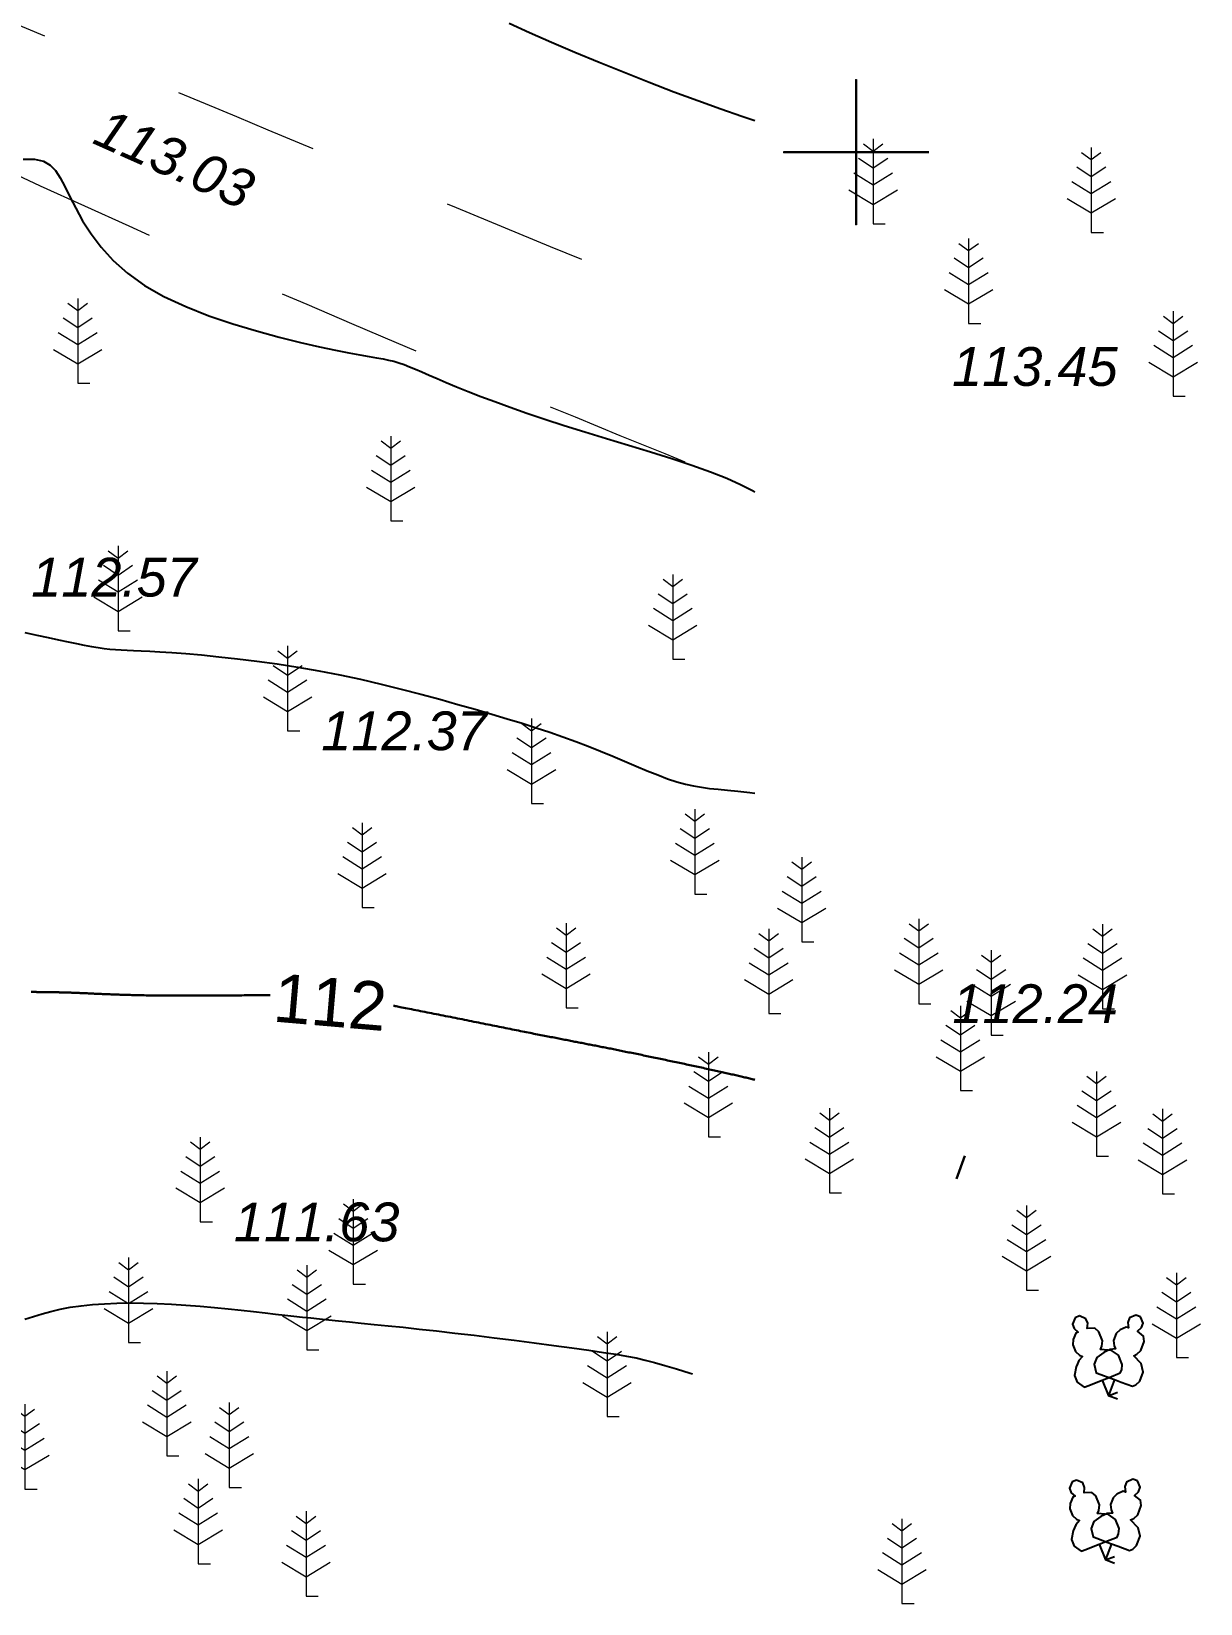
# Model space of a CAD drawing. Header units: millimetres. Extents: x 5405602 to 5405708, y 5524770 to 5524846.
# Drawn here: x 5405682.99 to 5405707.11, y 5524770.07 to 5524802.49 of the extents above; entities that cross this region are included whole.
import ezdxf
from ezdxf.enums import TextEntityAlignment as Align

# ---------------------------------------------------------------- set-up
doc = ezdxf.new("R2010")
doc.units = ezdxf.units.MM
doc.linetypes.add('0', pattern=[0])
doc.linetypes.add('1', pattern=[6, 3, -3])
doc.layers.add('11900000', color=1, linetype='Continuous', lineweight=30)
doc.layers.add('Горизонтали--MAJ', color=32, linetype='Continuous', lineweight=30)
for name, color, linetype in [('12000000', 7, 'Continuous'), ('61420000', 7, 'Continuous'), ('71132010', 94, 'Continuous'), ('71132060', 7, '0'), ('SC007', 7, 'Continuous'), ('Горизонтали--LBL', 32, 'Continuous'), ('Горизонтали--MIN', 32, 'Continuous')]:
    doc.layers.add(name, color=color, linetype=linetype)
doc.styles.add('Arial', font='arial.ttf')
doc.styles.add('WMF-Arial Cyr2', font='ariali.ttf')

# ---------------------------------------------------------------- blocks, each defined once
blk = doc.blocks.new('SYMBOL71132010')
at = {"layer": 'SC007'}
for points in [[(0.05, 1.75), (-0.05, 1.75), (-0.15, 1.65), (-0.15, 1.55), (-0.1, 1.45), (-0.15, 1.45), (-0.25, 1.35), (-0.3, 1.25), (-0.3, 1.1), (-0.25, 1), (-0.2, 0.95), (-0.3, 0.9), (-0.35, 0.85), (-0.4, 0.8), (-0.5, 0.65), (-0.5, 0.5), (-0.4, 0.35), (-0.3, 0.35), (-0.1, 0.35), (0, 0.35), (0.15, 0.35), (0.4, 0.35), (0.45, 0.4), (0.5, 0.5), (0.5, 0.7), (0.4, 0.85), (0.2, 0.95), (0.25, 1), (0.3, 1.1), (0.3, 1.3), (0.25, 1.4), (0.1, 1.45), (0.15, 1.55), (0.15, 1.65), (0.05, 1.75)], [(0, 0.35), (0, 0), (0.2, 0)]]:
    blk.add_lwpolyline(points, dxfattribs=at)
blk = doc.blocks.new('A$C30130042')
at = {"layer": '71132010'}
for p, rotation in [((0.745, 0.063), 21.51034729501832), ((0.746, 0.07), 339.5756782525)]:
    blk.add_blockref('SYMBOL71132010', p, dxfattribs=dict(at, rotation=rotation))
blk = doc.blocks.new('SYMBOL71132060')
at = {"layer": 'SC007', "color": 94, "lineweight": 0}
for points in [[(-0.2, 1.65), (0, 1.5), (0.2, 1.65)], [(0, 1.75), (0, 0), (0.25, 0)], [(-0.3, 1.35), (0, 1.15), (0.3, 1.35)], [(-0.4, 1.05), (0, 0.8), (0.4, 1.05)], [(-0.5, 0.7), (0, 0.4), (0.5, 0.7)]]:
    blk.add_lwpolyline(points, dxfattribs=at)

msp = doc.modelspace()

# ---------------------------------------------------------------- hatches: boundary and pattern name
at = {"layer": '12000000', "lineweight": 15, "ltscale": 0.02, "extrusion": (-0.000964997, -0.001555, 0.999998)}
for points in [[(5404064.233, 5522181.506, 1), (5404064.57, 5522181.528, 1)], [(5404083.083, 5522177.325, 1), (5404083.419, 5522177.346, 1)], [(5404069.03, 5522168.921, 1), (5404069.366, 5522168.943, 1)], [(5404081.838, 5522162.902, 1), (5404082.175, 5522162.923, 1)], [(5405683.89, 5524763.316, 1), (5405684.227, 5524763.338, 1)]]:
    msp.add_hatch(color=7, dxfattribs=at).paths.add_polyline_path(points)

# ---------------------------------------------------------------- linework, layer by layer
at = {"layer": '11900000', "color": 0, "linetype": '0', "lineweight": 15, "ltscale": 0.7}
for points in [[(5405700, 5524798.496), (5405700, 5524801.504)], [(5405700, 5524798.496), (5405700, 5524801.504)], [(5405700, 5524798.496), (5405700, 5524801.504)], [(5405700, 5524798.496), (5405700, 5524801.504)], [(5405700, 5524798.496), (5405700, 5524801.504)], [(5405700, 5524798.496), (5405700, 5524801.504)], [(5405700, 5524798.496), (5405700, 5524801.504)], [(5405700, 5524798.496), (5405700, 5524801.504)], [(5405700, 5524798.496), (5405700, 5524801.504)], [(5405700, 5524798.496), (5405700, 5524801.504)], [(5405700, 5524798.496), (5405700, 5524801.504)], [(5405700, 5524798.496), (5405700, 5524801.504)], [(5405700, 5524798.496), (5405700, 5524801.504)], [(5405700, 5524798.496), (5405700, 5524801.504)], [(5405700, 5524798.496), (5405700, 5524801.504)], [(5405700, 5524798.496), (5405700, 5524801.504)], [(5405698.496, 5524800), (5405701.504, 5524800)], [(5405698.496, 5524800), (5405701.504, 5524800)], [(5405698.496, 5524800), (5405701.504, 5524800)], [(5405698.496, 5524800), (5405701.504, 5524800)], [(5405698.496, 5524800), (5405701.504, 5524800)], [(5405698.496, 5524800), (5405701.504, 5524800)], [(5405698.496, 5524800), (5405701.504, 5524800)], [(5405698.496, 5524800), (5405701.504, 5524800)], [(5405698.496, 5524800), (5405701.504, 5524800)], [(5405698.496, 5524800), (5405701.504, 5524800)], [(5405698.496, 5524800), (5405701.504, 5524800)], [(5405698.496, 5524800), (5405701.504, 5524800)], [(5405698.496, 5524800), (5405701.504, 5524800)], [(5405698.496, 5524800), (5405701.504, 5524800)], [(5405698.496, 5524800), (5405701.504, 5524800)], [(5405698.496, 5524800), (5405701.504, 5524800)]]:
    msp.add_lwpolyline(points, dxfattribs=at)
at = {"layer": '11900000', "linetype": '0', "lineweight": 15, "ltscale": 0.7}
for points in [[(5405700, 5524798.496), (5405700, 5524801.504)], [(5405700, 5524798.496), (5405700, 5524801.504)], [(5405700, 5524798.496), (5405700, 5524801.504)], [(5405700, 5524798.496), (5405700, 5524801.504)], [(5405698.496, 5524800), (5405701.504, 5524800)], [(5405698.496, 5524800), (5405701.504, 5524800)], [(5405698.496, 5524800), (5405701.504, 5524800)], [(5405698.496, 5524800), (5405701.504, 5524800)], [(5405698.496, 5524800), (5405701.504, 5524800)], [(5405698.496, 5524800), (5405701.504, 5524800)], [(5405698.496, 5524800), (5405701.504, 5524800)], [(5405698.496, 5524800), (5405701.504, 5524800)]]:
    msp.add_lwpolyline(points, dxfattribs=at)
at = {"layer": '11900000', "color": 7}
for points in [[(5405700, 5524798.5, 0), (5405700, 5524801.5, 0)], [(5405700, 5524798.5, 0), (5405700, 5524801.5, 0)], [(5405698.5, 5524800, 0), (5405701.5, 5524800, 0)], [(5405698.5, 5524800, 0), (5405701.5, 5524800, 0)]]:
    msp.add_polyline3d(points, dxfattribs=at)
at = {"layer": '61420000', "linetype": '1', "lineweight": 15}
for points, knots in [([(5405694.343, 5524797.784), (5405690.888, 5524799.2), (5405679.912, 5524803.735), (5405668.424, 5524808.832), (5405659.744, 5524812.068), (5405658.137, 5524812.287), (5405657.181, 5524813.162), (5405656.603, 5524814.456), (5405656.503, 5524816.253), (5405657.132, 5524820.325), (5405656.994, 5524826.636), (5405659.102, 5524833.729), (5405660.66, 5524838.112), (5405661.265, 5524839.913)], [95.710988, 95.710988, 95.710988, 95.710988, 106.911766, 131.332327, 133.382144, 134.712844, 136.094937, 137.027816, 138.923181, 141.370925, 149.409107, 157.660526, 163.367739, 163.367739, 163.367739, 163.367739]), ([(5405671.291, 5524770.616), (5405670.961, 5524770.745), (5405665.622, 5524772.827), (5405657.539, 5524776.098), (5405649.507, 5524778.853), (5405644.881, 5524780.314), (5405644.535, 5524782.9), (5405645.972, 5524787.059), (5405647.299, 5524796.414), (5405651.023, 5524803.154), (5405653.437, 5524810.013), (5405655.305, 5524809.769), (5405656.952, 5524810.286), (5405658.697, 5524809.22), (5405667.778, 5524806.956), (5405680.444, 5524800.22), (5405692.962, 5524795.021), (5405697.908, 5524793.036)], [193.245061, 193.245061, 193.245061, 193.245061, 194.298529, 210.268166, 218.737077, 221.680796, 222.725351, 226.119576, 234.832274, 250.19536, 252.103309, 253.101857, 255.347995, 257.070206, 258.899568, 283.531127, 299.526473, 299.526473, 299.526473, 299.526473])]:
    msp.add_open_spline(points, degree=3, knots=knots, dxfattribs=at)
at = {"layer": 'Горизонтали--MAJ'}
for points in [[(5405687.913, 5524782.616), (5405687.873, 5524782.616), (5405687.826, 5524782.616), (5405687.774, 5524782.616), (5405687.719, 5524782.615), (5405687.661, 5524782.615), (5405687.602, 5524782.614), (5405687.543, 5524782.614), (5405687.486, 5524782.614), (5405687.43, 5524782.613), (5405687.377, 5524782.613), (5405687.326, 5524782.612), (5405687.277, 5524782.612), (5405687.228, 5524782.612), (5405687.181, 5524782.611), (5405687.134, 5524782.611), (5405687.087, 5524782.611), (5405687.04, 5524782.61), (5405686.993, 5524782.61), (5405686.946, 5524782.61), (5405686.899, 5524782.609), (5405686.852, 5524782.609), (5405686.805, 5524782.609), (5405686.758, 5524782.608), (5405686.711, 5524782.608), (5405686.664, 5524782.608), (5405686.617, 5524782.608), (5405686.57, 5524782.607), (5405686.523, 5524782.607), (5405686.476, 5524782.607), (5405686.43, 5524782.607), (5405686.383, 5524782.607), (5405686.337, 5524782.606), (5405686.291, 5524782.606), (5405686.245, 5524782.606), (5405686.199, 5524782.606), (5405686.154, 5524782.606), (5405686.108, 5524782.606), (5405686.063, 5524782.606), (5405686.018, 5524782.606), (5405685.974, 5524782.606), (5405685.93, 5524782.606), (5405685.886, 5524782.607), (5405685.842, 5524782.607), (5405685.799, 5524782.607), (5405685.756, 5524782.607), (5405685.714, 5524782.608), (5405685.672, 5524782.608), (5405685.63, 5524782.608), (5405685.589, 5524782.609), (5405685.548, 5524782.609), (5405685.508, 5524782.61), (5405685.468, 5524782.61), (5405685.428, 5524782.611), (5405685.389, 5524782.611), (5405685.35, 5524782.612), (5405685.312, 5524782.613), (5405685.274, 5524782.614), (5405685.237, 5524782.614), (5405685.2, 5524782.615), (5405685.163, 5524782.616), (5405685.127, 5524782.617), (5405685.091, 5524782.618), (5405685.056, 5524782.619), (5405685.021, 5524782.62), (5405684.986, 5524782.621), (5405684.952, 5524782.622), (5405684.918, 5524782.623), (5405684.884, 5524782.624), (5405684.851, 5524782.625), (5405684.819, 5524782.626), (5405684.786, 5524782.627), (5405684.754, 5524782.628), (5405684.723, 5524782.629), (5405684.691, 5524782.63), (5405684.66, 5524782.631), (5405684.63, 5524782.633), (5405684.6, 5524782.634), (5405684.57, 5524782.635), (5405684.54, 5524782.636), (5405684.511, 5524782.637), (5405684.482, 5524782.638), (5405684.454, 5524782.64), (5405684.426, 5524782.641), (5405684.398, 5524782.642), (5405684.37, 5524782.643), (5405684.343, 5524782.644), (5405684.316, 5524782.646), (5405684.29, 5524782.647), (5405684.263, 5524782.648), (5405684.237, 5524782.649), (5405684.212, 5524782.65), (5405684.186, 5524782.651), (5405684.161, 5524782.652), (5405684.137, 5524782.654), (5405684.112, 5524782.655), (5405684.088, 5524782.656), (5405684.064, 5524782.657), (5405684.041, 5524782.658), (5405684.017, 5524782.659), (5405683.994, 5524782.66), (5405683.971, 5524782.661), (5405683.949, 5524782.662), (5405683.927, 5524782.663), (5405683.905, 5524782.664), (5405683.883, 5524782.665), (5405683.861, 5524782.665), (5405683.84, 5524782.666), (5405683.819, 5524782.667), (5405683.798, 5524782.668), (5405683.778, 5524782.668), (5405683.758, 5524782.669), (5405683.738, 5524782.67), (5405683.718, 5524782.67), (5405683.698, 5524782.671), (5405683.679, 5524782.672), (5405683.66, 5524782.672), (5405683.641, 5524782.673), (5405683.622, 5524782.673), (5405683.603, 5524782.673), (5405683.585, 5524782.674), (5405683.567, 5524782.674), (5405683.549, 5524782.675), (5405683.531, 5524782.675), (5405683.514, 5524782.675), (5405683.496, 5524782.676), (5405683.479, 5524782.676), (5405683.462, 5524782.676), (5405683.445, 5524782.676), (5405683.429, 5524782.677), (5405683.412, 5524782.677), (5405683.396, 5524782.677), (5405683.379, 5524782.677), (5405683.363, 5524782.677), (5405683.347, 5524782.678), (5405683.331, 5524782.678), (5405683.316, 5524782.678), (5405683.3, 5524782.678), (5405683.285, 5524782.678), (5405683.27, 5524782.678), (5405683.254, 5524782.679), (5405683.239, 5524782.679), (5405683.224, 5524782.679), (5405683.209, 5524782.679), (5405683.195, 5524782.679), (5405683.18, 5524782.68), (5405683.165, 5524782.68), (5405683.151, 5524782.68), (5405683.136, 5524782.68), (5405683.122, 5524782.681), (5405683.108, 5524782.681), (5405683.094, 5524782.681), (5405683.08, 5524782.682), (5405683.066, 5524782.682), (5405683.052, 5524782.682), (5405683.038, 5524782.683), (5405683.024, 5524782.683), (5405683.01, 5524782.684), (5405682.996, 5524782.684), (5405682.982, 5524782.685)], [(5405697.91, 5524780.872), (5405697.9, 5524780.874), (5405697.877, 5524780.88), (5405697.853, 5524780.886), (5405697.829, 5524780.892), (5405697.805, 5524780.897), (5405697.781, 5524780.903), (5405697.756, 5524780.909), (5405697.731, 5524780.915), (5405697.706, 5524780.921), (5405697.68, 5524780.927), (5405697.655, 5524780.933), (5405697.629, 5524780.939), (5405697.603, 5524780.945), (5405697.576, 5524780.952), (5405697.549, 5524780.958), (5405697.522, 5524780.964), (5405697.495, 5524780.97), (5405697.467, 5524780.977), (5405697.439, 5524780.983), (5405697.41, 5524780.989), (5405697.381, 5524780.996), (5405697.352, 5524781.003), (5405697.323, 5524781.009), (5405697.293, 5524781.016), (5405697.263, 5524781.023), (5405697.233, 5524781.029), (5405697.202, 5524781.036), (5405697.171, 5524781.043), (5405697.139, 5524781.05), (5405697.108, 5524781.057), (5405697.076, 5524781.064), (5405697.044, 5524781.071), (5405697.011, 5524781.078), (5405696.978, 5524781.085), (5405696.945, 5524781.093), (5405696.912, 5524781.1), (5405696.879, 5524781.107), (5405696.845, 5524781.115), (5405696.811, 5524781.122), (5405696.777, 5524781.129), (5405696.743, 5524781.137), (5405696.708, 5524781.144), (5405696.674, 5524781.152), (5405696.639, 5524781.159), (5405696.604, 5524781.167), (5405696.569, 5524781.174), (5405696.534, 5524781.182), (5405696.499, 5524781.189), (5405696.463, 5524781.197), (5405696.428, 5524781.204), (5405696.392, 5524781.212), (5405696.357, 5524781.219), (5405696.321, 5524781.227), (5405696.285, 5524781.235), (5405696.25, 5524781.242), (5405696.214, 5524781.25), (5405696.178, 5524781.257), (5405696.142, 5524781.265), (5405696.107, 5524781.272), (5405696.071, 5524781.28), (5405696.035, 5524781.287), (5405695.999, 5524781.295), (5405695.964, 5524781.302), (5405695.928, 5524781.31), (5405695.893, 5524781.317), (5405695.857, 5524781.325), (5405695.822, 5524781.332), (5405695.787, 5524781.339), (5405695.751, 5524781.347), (5405695.716, 5524781.354), (5405695.682, 5524781.361), (5405695.647, 5524781.368), (5405695.612, 5524781.375), (5405695.578, 5524781.383), (5405695.544, 5524781.39), (5405695.509, 5524781.397), (5405695.476, 5524781.404), (5405695.442, 5524781.41), (5405695.409, 5524781.417), (5405695.375, 5524781.424), (5405695.342, 5524781.431), (5405695.31, 5524781.437), (5405695.277, 5524781.444), (5405695.245, 5524781.451), (5405695.213, 5524781.457), (5405695.181, 5524781.464), (5405695.15, 5524781.47), (5405695.118, 5524781.476), (5405695.088, 5524781.482), (5405695.057, 5524781.489), (5405695.027, 5524781.495), (5405694.996, 5524781.501), (5405694.966, 5524781.507), (5405694.937, 5524781.513), (5405694.907, 5524781.518), (5405694.878, 5524781.524), (5405694.849, 5524781.53), (5405694.82, 5524781.536), (5405694.791, 5524781.541), (5405694.762, 5524781.547), (5405694.734, 5524781.553), (5405694.705, 5524781.558), (5405694.677, 5524781.564), (5405694.649, 5524781.569), (5405694.621, 5524781.575), (5405694.593, 5524781.58), (5405694.564, 5524781.586), (5405694.536, 5524781.591), (5405694.508, 5524781.597), (5405694.48, 5524781.602), (5405694.452, 5524781.608), (5405694.424, 5524781.613), (5405694.396, 5524781.619), (5405694.368, 5524781.624), (5405694.34, 5524781.63), (5405694.311, 5524781.635), (5405694.283, 5524781.641), (5405694.254, 5524781.646), (5405694.226, 5524781.652), (5405694.197, 5524781.657), (5405694.168, 5524781.663), (5405694.139, 5524781.669), (5405694.109, 5524781.674), (5405694.08, 5524781.68), (5405694.05, 5524781.686), (5405694.02, 5524781.692), (5405693.99, 5524781.698), (5405693.96, 5524781.703), (5405693.929, 5524781.709), (5405693.898, 5524781.715), (5405693.867, 5524781.722), (5405693.835, 5524781.728), (5405693.803, 5524781.734), (5405693.771, 5524781.74), (5405693.738, 5524781.747), (5405693.705, 5524781.753), (5405693.672, 5524781.76), (5405693.638, 5524781.766), (5405693.604, 5524781.773), (5405693.569, 5524781.78), (5405693.534, 5524781.787), (5405693.498, 5524781.794), (5405693.462, 5524781.801), (5405693.426, 5524781.808), (5405693.389, 5524781.815), (5405693.351, 5524781.822), (5405693.313, 5524781.83), (5405693.275, 5524781.838), (5405693.236, 5524781.845), (5405693.196, 5524781.853), (5405693.156, 5524781.861), (5405693.116, 5524781.869), (5405693.075, 5524781.877), (5405693.033, 5524781.886), (5405692.991, 5524781.894), (5405692.948, 5524781.903), (5405692.905, 5524781.911), (5405692.861, 5524781.92), (5405692.817, 5524781.929), (5405692.773, 5524781.938), (5405692.728, 5524781.947), (5405692.682, 5524781.956), (5405692.637, 5524781.965), (5405692.591, 5524781.974), (5405692.544, 5524781.983), (5405692.498, 5524781.993), (5405692.451, 5524782.002), (5405692.404, 5524782.012), (5405692.356, 5524782.021), (5405692.308, 5524782.031), (5405692.261, 5524782.04), (5405692.212, 5524782.05), (5405692.164, 5524782.06), (5405692.116, 5524782.069), (5405692.067, 5524782.079), (5405692.019, 5524782.089), (5405691.97, 5524782.099), (5405691.921, 5524782.108), (5405691.872, 5524782.118), (5405691.824, 5524782.128), (5405691.775, 5524782.138), (5405691.726, 5524782.147), (5405691.677, 5524782.157), (5405691.629, 5524782.167), (5405691.58, 5524782.177), (5405691.531, 5524782.186), (5405691.483, 5524782.196), (5405691.435, 5524782.205), (5405691.387, 5524782.215), (5405691.339, 5524782.225), (5405691.291, 5524782.234), (5405691.243, 5524782.243), (5405691.196, 5524782.253), (5405691.149, 5524782.262), (5405691.103, 5524782.271), (5405691.056, 5524782.28), (5405691.01, 5524782.289), (5405690.964, 5524782.298), (5405690.919, 5524782.307), (5405690.874, 5524782.316), (5405690.83, 5524782.325), (5405690.787, 5524782.333), (5405690.745, 5524782.341), (5405690.704, 5524782.349), (5405690.666, 5524782.357), (5405690.63, 5524782.364), (5405690.596, 5524782.37), (5405690.565, 5524782.376), (5405690.537, 5524782.381), (5405690.513, 5524782.386), (5405690.492, 5524782.39), (5405690.475, 5524782.393), (5405690.463, 5524782.395), (5405690.455, 5524782.397), (5405690.453, 5524782.397)]]:
    msp.add_lwpolyline(points, dxfattribs=at)
at = {"layer": 'Горизонтали--MAJ', "elevation": 112}
msp.add_lwpolyline([(5405702.247, 5524779.3), (5405702.075, 5524778.831)], dxfattribs=at)
at = {"layer": 'Горизонтали--MIN'}
for points in [[(5405692.839, 5524802.657), (5405693.264, 5524802.467), (5405693.716, 5524802.269), (5405694.197, 5524802.064), (5405694.699, 5524801.855), (5405695.214, 5524801.647), (5405695.731, 5524801.443), (5405696.242, 5524801.246), (5405696.737, 5524801.061), (5405697.208, 5524800.892), (5405697.644, 5524800.741), (5405697.908, 5524800.655)], [(5405682.814, 5524799.857), (5405683.05, 5524799.852), (5405683.232, 5524799.811), (5405683.373, 5524799.732), (5405683.485, 5524799.619), (5405683.581, 5524799.472), (5405683.675, 5524799.291), (5405683.779, 5524799.078), (5405683.899, 5524798.841), (5405684.042, 5524798.584), (5405684.215, 5524798.315), (5405684.422, 5524798.041), (5405684.67, 5524797.768), (5405684.966, 5524797.503), (5405685.315, 5524797.253), (5405685.72, 5524797.024), (5405686.169, 5524796.815), (5405686.647, 5524796.627), (5405687.138, 5524796.459), (5405687.627, 5524796.312), (5405688.099, 5524796.184), (5405688.538, 5524796.076), (5405688.929, 5524795.987), (5405689.261, 5524795.916), (5405689.536, 5524795.861), (5405689.764, 5524795.818), (5405689.952, 5524795.785), (5405690.108, 5524795.758), (5405690.24, 5524795.735), (5405690.355, 5524795.712), (5405690.461, 5524795.686), (5405690.566, 5524795.655), (5405690.674, 5524795.618), (5405690.786, 5524795.574), (5405690.908, 5524795.524), (5405691.041, 5524795.467), (5405691.19, 5524795.402), (5405691.357, 5524795.33), (5405691.545, 5524795.25), (5405691.757, 5524795.163), (5405691.994, 5524795.067), (5405692.257, 5524794.964), (5405692.546, 5524794.855), (5405692.862, 5524794.74), (5405693.205, 5524794.62), (5405693.577, 5524794.495), (5405693.977, 5524794.365), (5405694.404, 5524794.232), (5405694.85, 5524794.096), (5405695.305, 5524793.958), (5405695.757, 5524793.82), (5405696.196, 5524793.681), (5405696.612, 5524793.543), (5405696.994, 5524793.408), (5405697.332, 5524793.275), (5405697.618, 5524793.147), (5405697.861, 5524793.023), (5405697.908, 5524792.998)], [(5405682.846, 5524790.091), (5405683.098, 5524790.039), (5405683.333, 5524789.989), (5405683.547, 5524789.944), (5405683.741, 5524789.904), (5405683.917, 5524789.868), (5405684.077, 5524789.836), (5405684.224, 5524789.808), (5405684.36, 5524789.785), (5405684.486, 5524789.767), (5405684.605, 5524789.752), (5405684.72, 5524789.742), (5405684.836, 5524789.734), (5405684.958, 5524789.728), (5405685.094, 5524789.723), (5405685.248, 5524789.717), (5405685.427, 5524789.709), (5405685.637, 5524789.697), (5405685.883, 5524789.681), (5405686.171, 5524789.659), (5405686.495, 5524789.631), (5405686.852, 5524789.596), (5405687.234, 5524789.554), (5405687.638, 5524789.505), (5405688.056, 5524789.447), (5405688.485, 5524789.381), (5405688.917, 5524789.306), (5405689.35, 5524789.222), (5405689.778, 5524789.13), (5405690.201, 5524789.032), (5405690.616, 5524788.929), (5405691.02, 5524788.824), (5405691.411, 5524788.718), (5405691.786, 5524788.613), (5405692.144, 5524788.511), (5405692.483, 5524788.412), (5405692.804, 5524788.316), (5405693.109, 5524788.223), (5405693.4, 5524788.13), (5405693.68, 5524788.038), (5405693.951, 5524787.944), (5405694.215, 5524787.848), (5405694.474, 5524787.749), (5405694.729, 5524787.647), (5405694.98, 5524787.543), (5405695.225, 5524787.439), (5405695.462, 5524787.339), (5405695.69, 5524787.244), (5405695.907, 5524787.157), (5405696.112, 5524787.08), (5405696.302, 5524787.017), (5405696.478, 5524786.968), (5405696.645, 5524786.931), (5405696.808, 5524786.903), (5405696.975, 5524786.881), (5405697.152, 5524786.863), (5405697.345, 5524786.844), (5405697.562, 5524786.822), (5405697.807, 5524786.794), (5405697.908, 5524786.78)], [(5405682.849, 5524775.938), (5405683.026, 5524775.991), (5405683.204, 5524776.044), (5405683.387, 5524776.095), (5405683.581, 5524776.141), (5405683.788, 5524776.18), (5405684.01, 5524776.212), (5405684.245, 5524776.237), (5405684.492, 5524776.254), (5405684.751, 5524776.265), (5405685.019, 5524776.27), (5405685.297, 5524776.267), (5405685.583, 5524776.259), (5405685.876, 5524776.245), (5405686.173, 5524776.225), (5405686.468, 5524776.201), (5405686.76, 5524776.175), (5405687.043, 5524776.147), (5405687.314, 5524776.119), (5405687.57, 5524776.09), (5405687.806, 5524776.064), (5405688.02, 5524776.04), (5405688.215, 5524776.018), (5405688.399, 5524775.998), (5405688.576, 5524775.978), (5405688.751, 5524775.96), (5405688.93, 5524775.941), (5405689.119, 5524775.922), (5405689.323, 5524775.901), (5405689.547, 5524775.879), (5405689.792, 5524775.855), (5405690.058, 5524775.828), (5405690.346, 5524775.799), (5405690.656, 5524775.767), (5405690.988, 5524775.732), (5405691.342, 5524775.693), (5405691.72, 5524775.649), (5405692.118, 5524775.602), (5405692.531, 5524775.552), (5405692.948, 5524775.5), (5405693.361, 5524775.447), (5405693.761, 5524775.394), (5405694.138, 5524775.343), (5405694.483, 5524775.295), (5405694.787, 5524775.251), (5405695.044, 5524775.212), (5405695.265, 5524775.174), (5405695.463, 5524775.136), (5405695.651, 5524775.093), (5405695.843, 5524775.043), (5405696.053, 5524774.983), (5405696.294, 5524774.909), (5405696.58, 5524774.819), (5405696.623, 5524774.805)]]:
    msp.add_lwpolyline(points, dxfattribs=at)

# ---------------------------------------------------------------- block references
at = {"layer": '71132010'}
for p in [(5405704.463, 5524774.292), (5405704.4, 5524770.907, 111.4)]:
    msp.add_blockref('A$C30130042', p, dxfattribs=at)
at = {"layer": '71132060'}
for p in [(5405700.353, 5524798.523, 113.43), (5405704.853, 5524798.345, 113.48), (5405702.323, 5524796.469, 113.45), (5405683.94, 5524795.233, 112.87), (5405706.542, 5524794.968, 113.29), (5405690.399, 5524792.394, 112.79), (5405684.772, 5524790.13, 112.53), (5405696.217, 5524789.543, 112.7), (5405688.271, 5524788.067, 112.37), (5405693.304, 5524786.57, 112.36), (5405696.674, 5524784.702, 112.34), (5405689.808, 5524784.423, 112.14), (5405698.878, 5524783.713, 112.26), (5405694.017, 5524782.353, 112.05), (5405698.197, 5524782.236, 112.11), (5405701.293, 5524782.44, 112.24), (5405705.085, 5524782.333), (5405702.788, 5524781.794, 112.2), (5405702.152, 5524780.648, 112.1), (5405696.952, 5524779.693, 111.89), (5405704.96, 5524779.295, 112.05), (5405699.449, 5524778.538, 111.85), (5405706.323, 5524778.519, 112), (5405686.468, 5524777.94, 111.63), (5405689.625, 5524776.66, 111.56), (5405703.517, 5524776.531, 111.84), (5405684.989, 5524775.455, 111.43), (5405688.667, 5524775.302, 111.45), (5405706.608, 5524775.142, 111.76), (5405694.862, 5524773.927, 111.39), (5405685.778, 5524773.116, 111.27), (5405687.068, 5524772.466, 111.25), (5405682.851, 5524772.432, 111.27), (5405686.427, 5524770.891, 111.13), (5405688.651, 5524770.225, 111.13), (5405700.947, 5524770.071, 111.25)]:
    msp.add_blockref('SYMBOL71132060', p, dxfattribs=at)

# ---------------------------------------------------------------- texts
at = {"layer": '12000000', "color": 7, "style": 'WMF-Arial Cyr2'}
msp.add_text('113.03', height=0.8, rotation=335.9744, dxfattribs=at).set_placement((5405684.216, 5524800.195, 113.03))
for s, p in [('113.45', (5405701.98, 5524795.18, 113.45)), ('112.57', (5405682.98, 5524790.836, 112.57)), ('112.37', (5405688.964, 5524787.667, 112.37)), ('112.24', (5405701.986, 5524782.04, 112.24)), ('111.63', (5405687.161, 5524777.54, 111.63))]:
    msp.add_text(s, height=0.8, dxfattribs=at).set_placement(p)
at = {"layer": 'Горизонтали--LBL', "style": 'Arial'}
msp.add_text('112', height=1, rotation=355.0739, dxfattribs=at).set_placement((5405687.991, 5524782.573, 112), align=Align.MIDDLE_LEFT)

doc.saveas('drawing.dxf')
